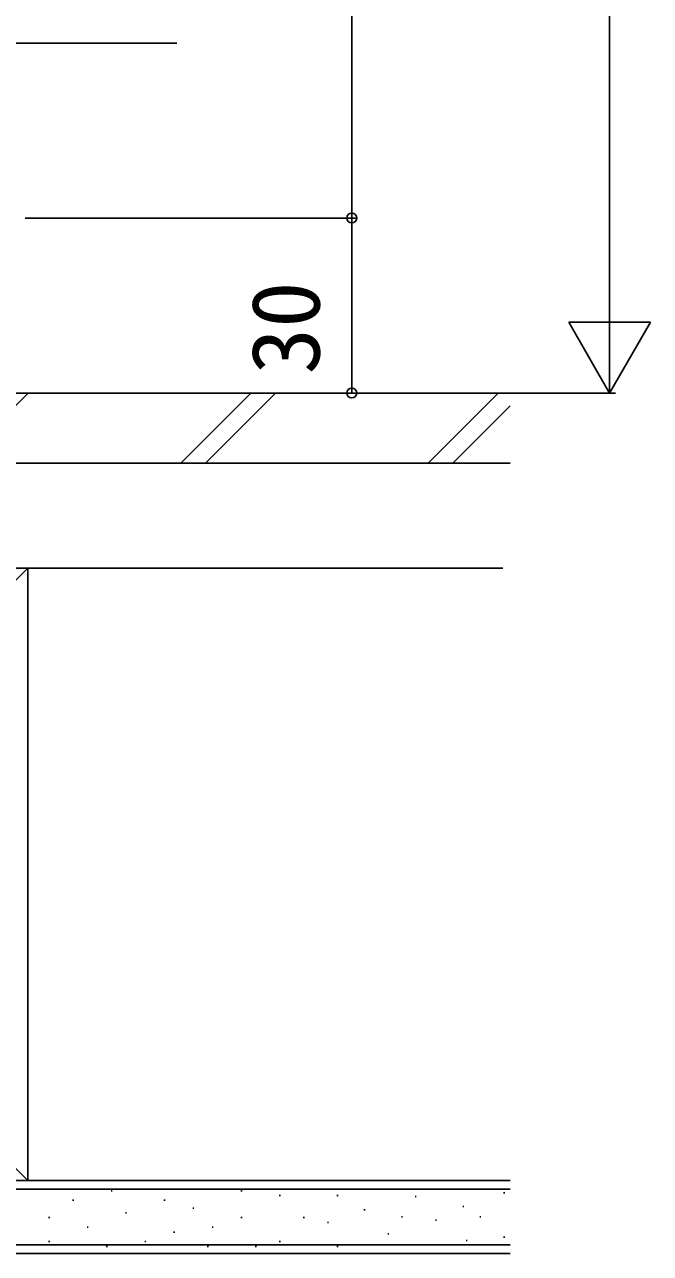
# Model space of a CAD drawing. Units: millimetres, scale not verified. Extents: x -980 to 980, y -1458 to 1451.
# Drawn here: x 123.8 to 231.1, y -1316.4 to -1105.7 of the extents above; entities that cross this region are included whole.
import ezdxf
from ezdxf.enums import TextEntityAlignment as Align

# ---------------------------------------------------------------- set-up
doc = ezdxf.new("R2010")
doc.units = ezdxf.units.MM
doc.header["$LTSCALE"] = 8
doc.layers.add('0-8_YKK_D', color=6, linetype='Continuous')
doc.layers.add('0-A_YSS_K', color=3, linetype='Continuous')
doc.styles.add('ＭＳ ゴシック', font='')
doc.styles.get('ＭＳ ゴシック').set_extended_font_data('MS Gothic')

msp = doc.modelspace()

# ---------------------------------------------------------------- linework, layer by layer
at = {"layer": '0-8_YKK_D'}
for p, q in [((224.138, -807.866), (224.138, -1154.866)), ((179.925, -1030.866), (179.925, -1138.866)), ((123.889, -1138.866), (180.925, -1138.866)), ((123.889, -1138.866), (180.925, -1138.866)), ((179.925, -1168.866), (179.925, -1138.866)), ((224.138, -1168.866), (224.138, -1144.618)), ((224.138, -1168.866), (217.138, -1156.742)), ((231.138, -1156.742), (217.138, -1156.742)), ((224.138, -1168.866), (231.138, -1156.742)), ((123.889, -1168.866), (180.925, -1168.866)), ((123.889, -1168.866), (225.138, -1168.866))]:
    msp.add_line(p, q, dxfattribs=at)
msp.add_lwpolyline([(109.889, -1108.866), (122.889, -1108.866), (149.925, -1108.866)], dxfattribs=at)
for centre in [(179.925, -1138.866), (179.925, -1138.866), (179.925, -1168.866)]:
    msp.add_circle(centre, 0.85, dxfattribs=at)
at = {"layer": '0-A_YSS_K'}
for p, q in [((207.089, -1168.866), (9.289, -1168.866)), ((112.426, -1180.866), (124.426, -1168.866)), ((150.61, -1180.866), (162.61, -1168.866)), ((154.853, -1180.866), (166.853, -1168.866)), ((193.036, -1180.866), (205.036, -1168.866)), ((197.279, -1180.866), (207.089, -1171.057)), ((19.389, -1303.866), (124.389, -1198.866)), ((19.389, -1198.866), (124.389, -1303.866)), ((124.389, -1198.866), (205.819, -1198.866)), ((207.089, -1303.866), (6.889, -1303.866)), ((207.089, -1305.366), (6.889, -1305.366)), ((138.649, -1305.608), (138.849, -1305.608)), ((160.901, -1305.608), (161.101, -1305.608)), ((205.963, -1305.999), (206.163, -1305.999)), ((132.056, -1307.256), (132.256, -1307.256)), ((147.715, -1307.256), (147.915, -1307.256)), ((167.494, -1306.432), (167.694, -1306.432)), ((177.384, -1306.432), (177.584, -1306.432)), ((190.772, -1306.583), (190.972, -1306.583)), ((127.935, -1310.229), (128.135, -1310.229)), ((141.121, -1309.404), (141.321, -1309.404)), ((152.66, -1308.58), (152.86, -1308.58)), ((160.901, -1310.229), (161.101, -1310.229)), ((171.615, -1310.229), (171.815, -1310.229)), ((182.008, -1308.92), (182.208, -1308.92)), ((188.435, -1310.089), (188.635, -1310.089)), ((198.952, -1308.336), (199.152, -1308.336)), ((201.873, -1310.089), (202.073, -1310.089)), ((134.528, -1311.877), (134.728, -1311.877)), ((155.956, -1311.877), (156.156, -1311.877)), ((175.736, -1311.053), (175.936, -1311.053)), ((194.278, -1310.673), (194.478, -1310.673)), ((127.935, -1314.349), (128.135, -1314.349)), ((144.418, -1314.349), (144.618, -1314.349)), ((149.363, -1312.701), (149.563, -1312.701)), ((167.494, -1314.349), (167.694, -1314.349)), ((186.098, -1313.01), (186.298, -1313.01)), ((199.536, -1314.179), (199.736, -1314.179)), ((205.963, -1313.594), (206.163, -1313.594)), ((207.089, -1314.866), (6.889, -1314.866)), ((207.089, -1316.366), (6.889, -1316.366)), ((137.825, -1315.174), (138.025, -1315.174)), ((155.132, -1315.174), (155.332, -1315.174)), ((163.374, -1315.174), (163.574, -1315.174)), ((177.384, -1315.174), (177.584, -1315.174))]:
    msp.add_line(p, q, dxfattribs=at)
msp.add_lwpolyline([(207.089, -1180.866), (9.289, -1180.866), (9.289, -1168.866)], dxfattribs=at)
msp.add_lwpolyline([(124.389, -1303.866), (124.389, -1198.866), (19.389, -1198.866), (19.389, -1303.866)], close=True, dxfattribs=at)

# ---------------------------------------------------------------- texts
at = {"layer": '0-8_YKK_D', "style": 'ＭＳ ゴシック'}
msp.add_text('30', height=11.73, rotation=90, dxfattribs=at).set_placement((177.925, -1165.684), align=Align.BOTTOM_LEFT)

doc.saveas('drawing.dxf')
